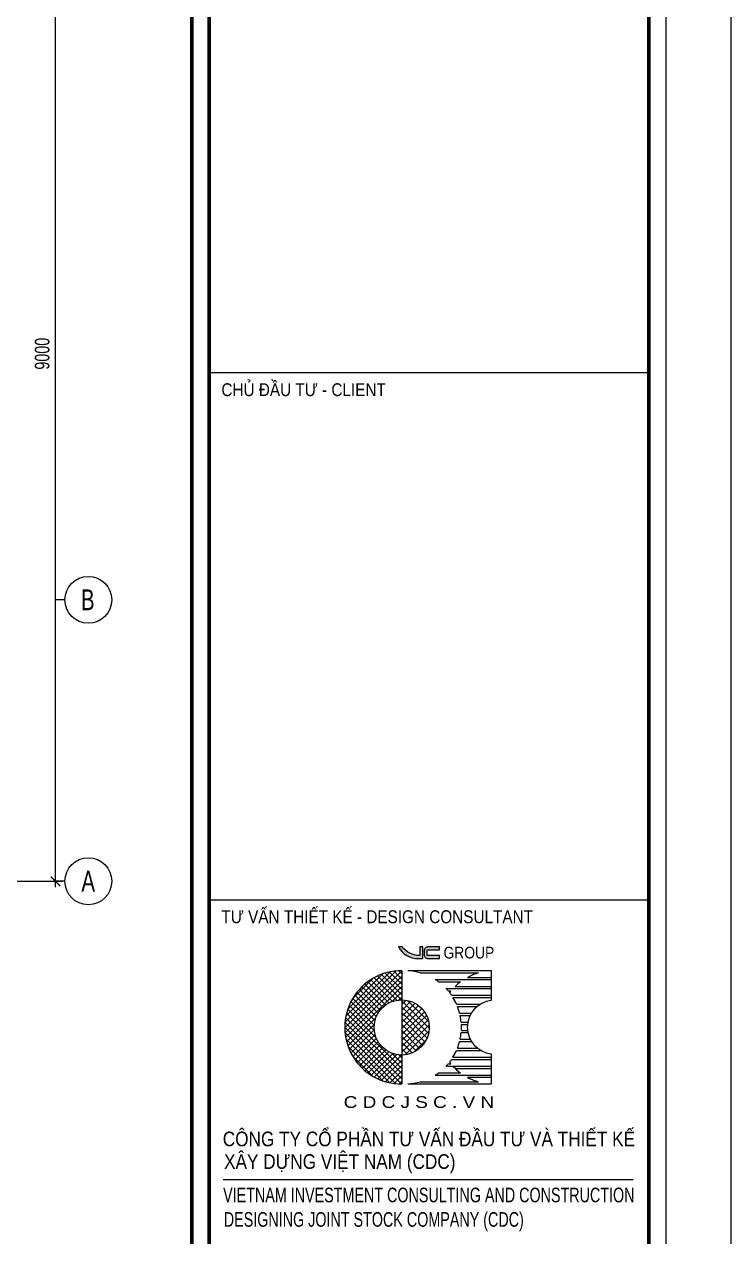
# Model space of a CAD drawing. Header units: millimetres. Extents: x 0 to 42050, y 0 to 29700.
# Drawn here: x 36021 to 42050, y 11580 to 21922 of the extents above; entities that cross this region are included whole.
import ezdxf
from ezdxf.enums import TextEntityAlignment as Align

# ---------------------------------------------------------------- set-up
doc = ezdxf.new("R2010")
doc.units = ezdxf.units.MM
doc.header["$LTSCALE"] = 1000
doc.header["$MEASUREMENT"] = 0
doc.layers.add('CDC -TEXT KHUNG', color=7, linetype='Continuous')
doc.layers.add('CDC-KHUNGTEN', color=9, linetype='Continuous')
doc.layers.add('CDC_02.DIM', color=1, linetype='Continuous', lineweight=18)
doc.styles.add('KCS_BIGTEXT', font='arial.ttf', dxfattribs={"width": 0.7})
doc.styles.add('KCS_SMTEXT', font='arial.ttf', dxfattribs={"width": 0.7})
doc.styles.add('KT CDC', font='arial.ttf', dxfattribs={"width": 0.85, "height": 200})
doc.dimstyles.new('KCS_DIM50', dxfattribs={"dimscale": 50, "dimtxt": 2.5, "dimasz": 1.6, "dimexe": 1.2, "dimexo": 0, "dimgap": 1, "dimtad": 1, "dimdec": 0, "dimzin": 0, "dimdsep": 46, "dimtxsty": 'KCS_SMTEXT', "dimblk": 'ARCHTICK', "dimcen": 0, "dimdle": 1, "dimclrd": 256, "dimclre": 256, "dimclrt": 2, "dimadec": 0, "dimazin": 0, "dimtfac": 1, "dimtdec": 0, "dimtix": 1, "dimtmove": 2, "dimatfit": 3, "dimfxl": 1, "dimtolj": 1, "dimtzin": 0, "dimarcsym": 0})

# ---------------------------------------------------------------- blocks, each defined once
blk = doc.blocks.new('_ArchTick')
at = {"color": 0, "linetype": 'ByBlock', "const_width": 0.15}
blk.add_lwpolyline([(-0.5, -0.5), (0.5, 0.5)], dxfattribs=at)
blk = doc.blocks.new('*D11')
at = {"layer": 'CDC_02.DIM', "lineweight": -2, "transparency": 16777216}
for p, q in [((34788, 23612), (36348, 23612)), ((36288, 14562), (36288, 23662)), ((34788, 14612), (36348, 14612))]:
    blk.add_line(p, q, dxfattribs=at)
at = {"layer": 'DEFPOINTS', "color": 0, "transparency": 16777216}
for p in [(34788, 23612), (36288, 23612), (34788, 14612)]:
    blk.add_point(p, dxfattribs=at)
at = {"layer": 'CDC_02.DIM', "lineweight": -2, "transparency": 16777216, "xscale": 80, "yscale": 80, "zscale": 80}
for p, rotation in [((36288, 23612), 90), ((36288, 14612), 270)]:
    blk.add_blockref('_ArchTick', p, dxfattribs=dict(at, rotation=rotation))
at = {"layer": 'CDC_02.DIM', "color": 2, "transparency": 16777216, "insert": (36174, 19112), "char_height": 125, "attachment_point": 5, "rotation": 90, "style": 'KCS_SMTEXT'}
blk.add_mtext('\\A1;9000', dxfattribs=at)
blk = doc.blocks.new('vong')
at = {"layer": 'CDC_02.DIM', "color": 1}
blk.add_line((0, -160), (0, 0), dxfattribs=at)
blk.add_circle((0, -560), 400, dxfattribs=at)
blk = doc.blocks.new('CDTA1')
at = {"layer": 'CDC-KHUNGTEN', "color": 6, "lineweight": 25}
blk.add_line((0, 90), (-75, 90), dxfattribs=at)
at = {"layer": 'CDC-KHUNGTEN', "color": 6, "style": 'KT CDC', "width": 0.85}
blk.add_text('CHỦ ĐẦU TƯ - CLIENT', height=2.2, dxfattribs=at).set_placement((-72.93, 86))
blk = doc.blocks.new('LOGOmoi')
at = {"layer": 'CDC -TEXT KHUNG'}
h = blk.add_hatch(color=1, dxfattribs=at)
h.paths.add_polyline_path([(1.458, 5.453), (1.257, 5.453), (1.257, 4.876), (1.208, 4.876, -0.237912), (0.058, 5.453), (-0.203, 5.453, 0.272847), (1.139, 4.665), (1.458, 4.665)])
h.paths.add_polyline_path([(2.588, 5.453), (1.796, 5.453, 0.414214), (1.539, 5.196), (1.539, 4.922, 0.414214), (1.796, 4.665), (2.588, 4.665), (2.588, 4.866), (1.796, 4.866, -0.414214), (1.739, 4.922), (1.739, 5.196, -0.414214), (1.796, 5.253), (2.588, 5.253)])
h = blk.add_hatch(dxfattribs=at)
h.set_pattern_fill('ANSI37', color=102, scale=2.293939, angle=360, style=0)
h.set_pattern_definition([(45, (-2844.4439, 636.61023), (-0.178426552, 0.178426553), []), (135, (-2844.4439, 636.61023), (-0.178426552, -0.178426553), [])])
edge = h.paths.add_edge_path()
edge.add_arc((0.017, -0.003), 1.874, 90, 270)
edge.add_line((0.017, -1.876), (0.017, -3.844))
edge.add_line((0.017, -3.844), (-0.171, -3.839))
edge.add_line((-0.171, -3.839), (-0.36, -3.826))
edge.add_line((-0.36, -3.826), (-0.547, -3.803))
edge.add_line((-0.547, -3.803), (-0.733, -3.77))
edge.add_line((-0.733, -3.77), (-0.917, -3.729))
edge.add_line((-0.917, -3.729), (-1.099, -3.679))
edge.add_line((-1.099, -3.679), (-1.278, -3.619))
edge.add_line((-1.278, -3.619), (-1.454, -3.551))
edge.add_line((-1.454, -3.551), (-1.626, -3.475))
edge.add_line((-1.626, -3.475), (-1.795, -3.39))
edge.add_line((-1.795, -3.39), (-1.959, -3.297))
edge.add_line((-1.959, -3.297), (-2.119, -3.196))
edge.add_line((-2.119, -3.196), (-2.273, -3.088))
edge.add_line((-2.273, -3.088), (-2.422, -2.972))
edge.add_line((-2.422, -2.972), (-2.564, -2.848))
edge.add_line((-2.564, -2.848), (-2.701, -2.718))
edge.add_line((-2.701, -2.718), (-2.831, -2.582))
edge.add_line((-2.831, -2.582), (-2.954, -2.439))
edge.add_line((-2.954, -2.439), (-3.07, -2.29))
edge.add_line((-3.07, -2.29), (-3.179, -2.136))
edge.add_line((-3.179, -2.136), (-3.28, -1.976))
edge.add_line((-3.28, -1.976), (-3.373, -1.812))
edge.add_line((-3.373, -1.812), (-3.458, -1.644))
edge.add_line((-3.458, -1.644), (-3.534, -1.471))
edge.add_line((-3.534, -1.471), (-3.602, -1.295))
edge.add_line((-3.602, -1.295), (-3.661, -1.116))
edge.add_line((-3.661, -1.116), (-3.712, -0.934))
edge.add_line((-3.712, -0.934), (-3.753, -0.75))
edge.add_line((-3.753, -0.75), (-3.785, -0.564))
edge.add_line((-3.785, -0.564), (-3.808, -0.377))
edge.add_line((-3.808, -0.377), (-3.822, -0.189))
edge.add_line((-3.822, -0.189), (-3.827, 0))
edge.add_line((-3.827, 0), (-3.822, 0.189))
edge.add_line((-3.822, 0.189), (-3.808, 0.377))
edge.add_line((-3.808, 0.377), (-3.785, 0.564))
edge.add_line((-3.785, 0.564), (-3.753, 0.75))
edge.add_line((-3.753, 0.75), (-3.712, 0.934))
edge.add_line((-3.712, 0.934), (-3.661, 1.116))
edge.add_line((-3.661, 1.116), (-3.602, 1.295))
edge.add_line((-3.602, 1.295), (-3.534, 1.471))
edge.add_line((-3.534, 1.471), (-3.458, 1.644))
edge.add_line((-3.458, 1.644), (-3.373, 1.812))
edge.add_line((-3.373, 1.812), (-3.28, 1.976))
edge.add_line((-3.28, 1.976), (-3.179, 2.136))
edge.add_line((-3.179, 2.136), (-3.07, 2.29))
edge.add_line((-3.07, 2.29), (-2.954, 2.439))
edge.add_line((-2.954, 2.439), (-2.831, 2.582))
edge.add_line((-2.831, 2.582), (-2.701, 2.718))
edge.add_line((-2.701, 2.718), (-2.564, 2.848))
edge.add_line((-2.564, 2.848), (-2.422, 2.972))
edge.add_line((-2.422, 2.972), (-2.273, 3.088))
edge.add_line((-2.273, 3.088), (-2.119, 3.196))
edge.add_line((-2.119, 3.196), (-1.959, 3.297))
edge.add_line((-1.959, 3.297), (-1.795, 3.39))
edge.add_line((-1.795, 3.39), (-1.626, 3.475))
edge.add_line((-1.626, 3.475), (-1.454, 3.551))
edge.add_line((-1.454, 3.551), (-1.278, 3.619))
edge.add_line((-1.278, 3.619), (-1.099, 3.679))
edge.add_line((-1.099, 3.679), (-0.917, 3.729))
edge.add_line((-0.917, 3.729), (-0.733, 3.77))
edge.add_line((-0.733, 3.77), (-0.547, 3.803))
edge.add_line((-0.547, 3.803), (-0.36, 3.826))
edge.add_line((-0.36, 3.826), (-0.171, 3.839))
edge.add_line((-0.171, 3.839), (0.017, 3.844))
edge.add_line((0.017, 3.844), (0.017, 1.871))
h = blk.add_hatch(dxfattribs=at)
h.set_pattern_fill('ANSI37', color=1, scale=2.293939, angle=360, style=0)
h.set_pattern_definition([(45, (-486.53502, -144.21504), (-0.20275745, 0.20275745), []), (135, (-486.53502, -144.21504), (-0.20275745, -0.20275745), [])])
h.paths.add_polyline_path([(0.017, 1.871), (0.017, -1.812), (0.017, -1.876, 0.414214), (1.891, -0.003, 0.414214)])
at = {"layer": 'CDC -TEXT KHUNG', "color": 102}
for p, q in [((0.017, 3.844), (0.017, -1.812)), ((0.422, 3.849), (6.095, 3.849)), ((1.279, 3.701), (5.239, 3.701)), ((4.474, 3.39), (6.095, 3.39)), ((6.095, 3.849), (6.095, 1.812)), ((2.296, 3.242), (6.095, 3.242)), ((2.511, 3.093), (4.006, 3.093)), ((3.027, 2.634), (6.095, 2.634)), ((3.159, 2.485), (3.358, 2.485)), ((3.638, 2.782), (6.095, 2.782)), ((3.396, 2.175), (6.095, 2.175)), ((3.493, 2.026), (6.095, 2.026)), ((3.736, 1.567), (5.365, 1.567)), ((3.798, 1.418), (5.152, 1.418)), ((3.948, 0.959), (4.747, 0.959)), ((3.983, 0.81), (4.664, 0.81)), ((4.053, 0.351), (4.509, 0.351)), ((4.064, 0.203), (4.486, 0.203)), ((3.983, -0.81), (4.664, -0.81)), ((4.053, -0.351), (4.509, -0.351)), ((4.064, -0.203), (4.486, -0.203)), ((3.736, -1.567), (5.365, -1.567)), ((3.798, -1.418), (5.152, -1.418)), ((3.948, -0.959), (4.747, -0.959)), ((0.017, -1.812), (0.017, -3.844)), ((3.396, -2.175), (6.095, -2.175)), ((3.493, -2.026), (6.095, -2.026)), ((6.095, -1.788), (6.095, -3.844)), ((2.296, -3.242), (6.095, -3.242)), ((2.511, -3.093), (4.006, -3.093)), ((3.027, -2.634), (6.095, -2.634)), ((3.159, -2.485), (3.358, -2.485)), ((3.638, -2.782), (6.095, -2.782)), ((0.013, -3.844), (0.017, -3.844)), ((0.422, -3.844), (6.095, -3.844)), ((1.279, -3.696), (5.239, -3.696)), ((4.474, -3.39), (6.095, -3.39))]:
    blk.add_line(p, q, dxfattribs=at)
at = {"layer": 'CDC -TEXT KHUNG'}
blk.add_line((3.781, 1.212), (3.781, 1.212), dxfattribs=at)
at = {"layer": 'CDC -TEXT KHUNG', "color": 1}
for points in [[(1.458, 5.453), (1.257, 5.453), (1.257, 4.876), (1.208, 4.876, -0.237912), (0.058, 5.453), (-0.203, 5.453, 0.272847), (1.139, 4.665), (1.458, 4.665)], [(2.588, 5.453), (1.796, 5.453, 0.414214), (1.539, 5.196), (1.539, 4.922, 0.414214), (1.796, 4.665), (2.588, 4.665), (2.588, 4.866), (1.796, 4.866, -0.414214), (1.739, 4.922), (1.739, 5.196, -0.414214), (1.796, 5.253), (2.588, 5.253)]]:
    blk.add_lwpolyline(points, format="xyb", close=True, dxfattribs=at)
at = {"layer": 'CDC -TEXT KHUNG', "color": 102}
blk.add_circle((0.017, -0.003), 1.874, dxfattribs=at)
blk.add_arc((0, 0), 3.849, 89.74488, 270.25512, dxfattribs=at)
at = {"layer": 'CDC -TEXT KHUNG', "color": 112}
blk.add_ellipse((0.22, 0), major_axis=(-2.722, 2.722), ratio=1, start_param=-1.064136, end_param=-0.838054, dxfattribs=at)
at = {"layer": 'CDC -TEXT KHUNG', "color": 102}
for centre, major_axis, start_param, end_param in [((6.298, 0), (2.722, 2.722), 1.064136, 1.278853), ((0.22, 0), (-2.722, 2.722), -1.423028, -1.355019), ((0.22, 0), (2.722, 2.722), 6.199614, 6.251308), ((6.298, 0), (-2.722, 2.722), 0.083571, 0.124553), ((6.298, 0), (-2.722, 2.722), -0.147768, -0.022458), ((0.22, 0), (-2.722, 2.722), 4.527318, 4.587836), ((0.22, 0), (-2.722, 2.722), 4.346177, 4.481253), ((6.275, 0.012), (1.279, 1.279), 0.884906, 3.827483), ((0.22, 0), (-2.722, 2.722), 4.178765, 4.304301), ((0.22, 0), (2.722, 2.722), 5.589142, 5.7099), ((0.22, 0), (2.722, 2.722), 5.445131, 5.550443), ((0.22, 0), (-2.722, 2.722), 3.714878, 3.835636), ((0.22, 0), (2.722, 2.722), 4.943525, 5.078601), ((0.22, 0), (-2.722, 2.722), 3.549681, 3.675216), ((0.22, 0), (2.722, 2.722), 4.836942, 4.89746), ((6.298, 0), (-2.722, 2.722), 1.446243, 1.487225), ((0.22, 0), (-2.722, 2.722), 2.925816, 2.993825), ((0.22, 0), (-2.722, 2.722), 3.17347, 3.225164), ((6.298, 0), (-2.722, 2.722), 1.538919, 1.718564), ((0.22, 0.005), (2.722, 2.722), 3.979647, 4.205729), ((6.298, 0), (2.722, 2.722), 3.433536, 3.648253)]:
    blk.add_ellipse(centre, major_axis=major_axis, ratio=1, start_param=start_param, end_param=end_param, dxfattribs=at)
at = {"layer": 'CDC -TEXT KHUNG', "color": 1, "style": 'KT CDC', "width": 0.85}
blk.add_text('GROUP', height=0.792, dxfattribs=at).set_placement((2.853, 4.674))
at = {"layer": 'CDC -TEXT KHUNG', "color": 102, "style": 'KT CDC', "width": 1.15}
blk.add_text('C D C J S C . V N', height=0.8, dxfattribs=at).set_placement((-3.921, -5.472))
blk = doc.blocks.new('Khung tên chuẩn')
at = {"layer": 'CDC-KHUNGTEN', "color": 6, "lineweight": 25}
blk.add_line((82700, 28900), (75200, 28900), dxfattribs=at)
at = {"layer": 'CDC-KHUNGTEN', "color": 6}
blk.add_line((75439, 24136), (82433, 24136), dxfattribs=at)
at = {"layer": 'CDC-KHUNGTEN', "color": 8}
blk.add_lwpolyline([(75096, 1100), (83000, 1100), (83000, 58300), (3000, 58300), (3000, 1100), (75096, 1100)], dxfattribs=at)
at = {"layer": 'CDC-KHUNGTEN', "color": 255, "lineweight": 60}
blk.add_lwpolyline([(74900, 1400), (74900, 58000), (3300, 58000), (3300, 1400), (74900, 1400)], close=True, dxfattribs=at)
blk.add_lwpolyline([(75200, 1400), (82700, 1400), (82700, 58000), (75200, 58000), (75200, 1400)], dxfattribs=at)
at = {"layer": 'DEFPOINTS', "color": 1, "ltscale": 0.2}
blk.add_lwpolyline([(0, 0), (0, 59400), (84100, 59400), (84100, 0), (0, 0)], close=True, dxfattribs=at)
at = {"layer": 'CDC-KHUNGTEN'}
for name, p, xscale, yscale, zscale in [('CDTA1', (82700, 28900), 100, 100, 100), ('LOGOmoi', (78480, 26732), 251.3908497502836, 251.3908497502836, 251.3908497502836)]:
    blk.add_blockref(name, p, dxfattribs=dict(at, xscale=xscale, yscale=yscale, zscale=zscale))
at = {"layer": 'CDC -TEXT KHUNG', "style": 'KT CDC', "width": 0.85}
blk.add_text('TƯ VẤN THIẾT KẾ - DESIGN CONSULTANT', height=220, dxfattribs=at).set_placement((78066, 28509), align=Align.CENTER)
at = {"layer": 'CDC-KHUNGTEN', "color": 6, "style": 'KT CDC'}
for s, width, p in [('CÔNG TY CỔ PHẦN TƯ VẤN ÐẦU TƯ VÀ THIẾT KẾ', 0.84, (75430, 24703)), ('XÂY DỰNG VIỆT NAM (CDC)', 0.84, (75452, 24317)), ('VIETNAM INVESTMENT CONSULTING AND CONSTRUCTION ', 0.7, (75436, 23747)), ('DESIGNING JOINT STOCK COMPANY (CDC)', 0.7, (75448, 23330))]:
    blk.add_text(s, height=250, dxfattribs=dict(at, width=width)).set_placement(p)

msp = doc.modelspace()

# ---------------------------------------------------------------- block references
at = {"xscale": 0.5, "yscale": 0.5, "zscale": 0.5}
msp.add_blockref('Khung tên chuẩn', (0, 0), dxfattribs=at)
at = {"layer": 'CDC_02.DIM', "xscale": 0.5, "yscale": 0.5, "zscale": 0.5, "rotation": 90}
for p in [(36287.5, 17012.2), (36287.5, 14612.2)]:
    msp.add_blockref('vong', p, dxfattribs=at)

# ---------------------------------------------------------------- texts
at = {"layer": 'CDC_02.DIM', "color": 4, "style": 'KCS_BIGTEXT', "width": 0.7}
for s, p in [('B', (36563.3, 17012.9)), ('A', (36566.8, 14612.9))]:
    msp.add_text(s, height=177.8, dxfattribs=at).set_placement(p, align=Align.MIDDLE_CENTER)

# ---------------------------------------------------------------- dimensions: what is measured, and where the dimension line sits
at = {"layer": 'CDC_02.DIM'}
dim = msp.add_linear_dim(base=(36287.5, 23612.2), p1=(34787.5, 14612.2), p2=(34787.5, 23612.2), angle=90, dimstyle='KCS_DIM50', dxfattribs=at)
dim.commit()
dim.dimension.update_dxf_attribs({"geometry": '*D11', "text_midpoint": (36173.7, 19112.2)})

doc.saveas('drawing.dxf')
